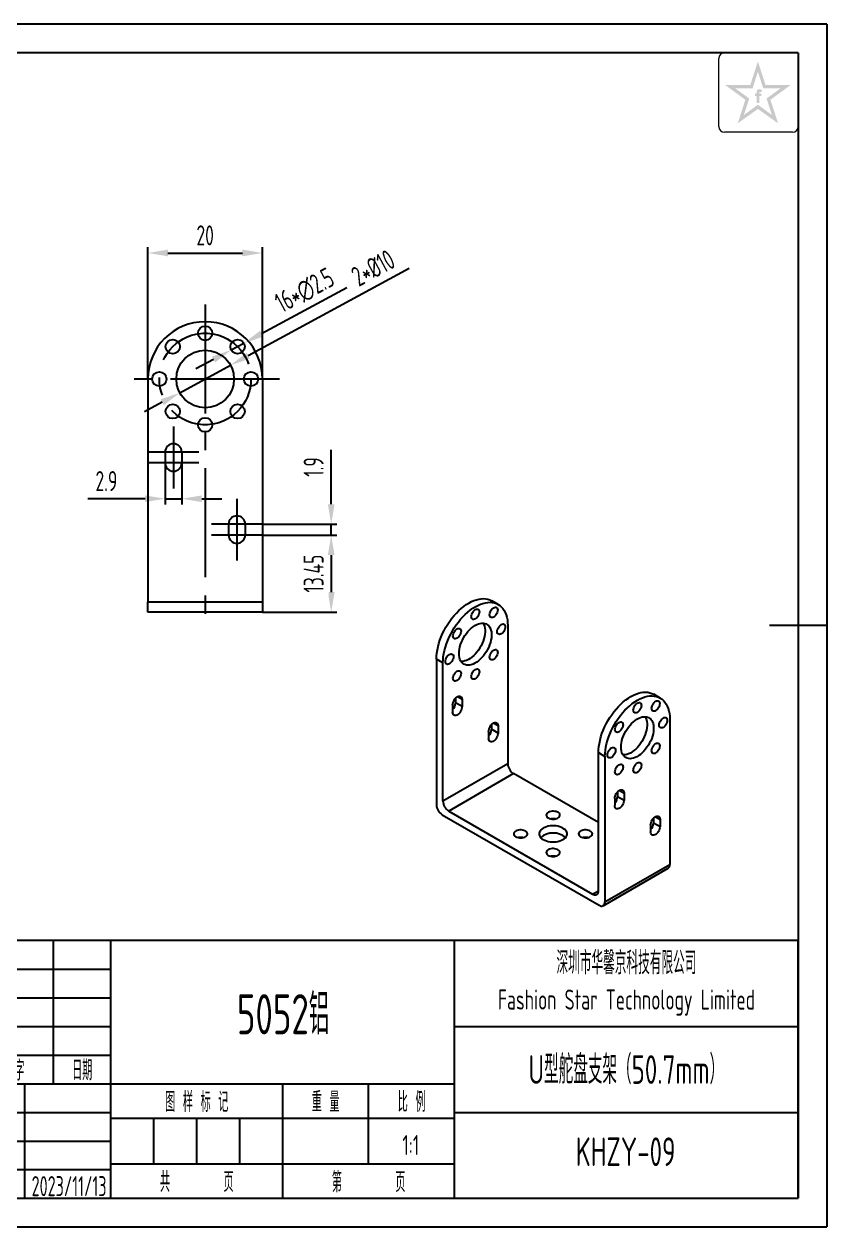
# Model space of a CAD drawing. Header units: inches. Extents: x -25 to 272, y -5 to 205.
# Drawn here: x 131.8 to 272, y -5 to 205 of the extents above; entities that cross this region are included whole.
import ezdxf
from ezdxf.enums import TextEntityAlignment as Align

# ---------------------------------------------------------------- set-up
doc = ezdxf.new("R2010")
doc.units = ezdxf.units.IN
doc.header["$MEASUREMENT"] = 0
doc.linetypes.add('CENTER2', pattern=[28.575, 19.05, -3.175, 3.175, -3.175])
doc.linetypes.add('HIDDEN', pattern=[1.905, 1.27, -0.635])
for name, color, linetype in [('1轮廓实线层', 7, 'Continuous'), ('2细线层', 4, 'Continuous'), ('3中心线层', 1, 'CENTER2'), ('6文字层', 3, 'Continuous'), ('7标注层', 4, 'Continuous'), ('图框层', 7, 'Continuous')]:
    doc.layers.add(name, color=color, linetype=linetype)
doc.styles.add('PC_TEXTSTYLE', font='ISOCP.SHX', dxfattribs={"width": 0.707, "bigfont": 'GBCBIG.SHX'})
doc.styles.add('PC_TEXTSTYLE4', font='ISOCP.SHX', dxfattribs={"width": 0.707, "bigfont": 'GBCBIG.SHX'})
doc.dimstyles.new('GB_DIAMETER', dxfattribs={"dimtxt": 3.5, "dimasz": 3.5, "dimexe": 1, "dimexo": 0, "dimgap": 1.5, "dimtad": 1, "dimjust": 4, "dimdsep": 46, "dimtxsty": 'PC_TEXTSTYLE', "dimcen": 0, "dimclrd": 256, "dimclrt": 3, "dimadec": 0, "dimazin": 2, "dimtp": 0.1, "dimtm": 0.1, "dimtfac": 0.71, "dimtdec": 3, "dimtmove": 0, "dimatfit": 2, "dimfxl": 1, "dimtfill": 1, "dimarcsym": 0})
doc.dimstyles.new('GB_LINEAR', dxfattribs={"dimtxt": 3.5, "dimasz": 3.5, "dimexe": 1, "dimexo": 0, "dimgap": 1.5, "dimtad": 1, "dimdsep": 46, "dimtxsty": 'PC_TEXTSTYLE', "dimcen": 0, "dimclrd": 256, "dimclrt": 3, "dimadec": 0, "dimazin": 2, "dimtp": 0.1, "dimtm": 0.1, "dimtfac": 0.71, "dimtdec": 3, "dimtmove": 0, "dimatfit": 3, "dimfxl": 1, "dimtfill": 1, "dimarcsym": 0})

# ---------------------------------------------------------------- blocks, each defined once
blk = doc.blocks.new('ZwmFrameMain_A4^_^无分区图框^_^landscape')
at = {"layer": '1轮廓实线层'}
for p, q in [((267, 200), (0, 200)), ((267, 200), (267, 0)), ((272, 100), (262, 100)), ((0, 0), (267, 0))]:
    blk.add_line(p, q, dxfattribs=at)
at = {"layer": '2细线层'}
for p, q in [((272, 205), (-25, 205)), ((272, 205), (272, -5)), ((-25, -5), (272, -5))]:
    blk.add_line(p, q, dxfattribs=at)
blk = doc.blocks.new('ZwmFrameMain_标题栏1')
at = {"layer": '1轮廓实线层'}
for p, q in [((-180, 0), (-180, 45)), ((0, 45), (-180, 45)), ((-172, 20), (-172, 45)), ((-165, 20), (-165, 45)), ((-145, 20), (-145, 45)), ((-130, 20), (-130, 45)), ((-120, 0), (-120, 45)), ((0, 0), (0, 45)), ((-60, 30), (0, 30)), ((-180, 20), (-60, 20)), ((-165, 0), (-165, 20)), ((-150, 0), (-150, 20)), ((-135, 0), (-135, 20)), ((-60, 15), (0, 15)), ((-180, 0), (0, 0))]:
    blk.add_line(p, q, dxfattribs=at)
at = {"layer": '1轮廓实线层', "color": 7}
for p, q in [((-60, 0), (-60, 45)), ((-180, 25), (-120, 25))]:
    blk.add_line(p, q, dxfattribs=at)
at = {"layer": '2细线层'}
for p, q in [((-180, 40), (-120, 40)), ((-180, 35), (-120, 35)), ((-180, 30), (-120, 30)), ((-90, 0), (-90, 20)), ((-75, 6), (-75, 20)), ((-180, 15), (-120, 15)), ((-120, 14), (-60, 14)), ((-112.5, 6), (-112.5, 14)), ((-105, 6), (-105, 14)), ((-97.5, 6), (-97.5, 14)), ((-180, 10), (-120, 10)), ((-180, 5), (-120, 5)), ((-120, 6), (-60, 6))]:
    blk.add_line(p, q, dxfattribs=at)
at = {"layer": '6文字层', "style": 'PC_TEXTSTYLE', "width": 0.667}
for s, p in [('标记', (-176, 22.5)), ('处数', (-168.5, 22.5)), (' 更改文件号 ', (-155, 22.5)), (' 签 字 ', (-137.5, 22.5)), (' 日期 ', (-125, 22.5)), (' 设 计 ', (-172.5, 17.51)), (' 标准化 ', (-142.5, 17.51)), (' 图 样 标 记 ', (-105, 17)), (' 重 量 ', (-82.5, 17)), (' 比 例 ', (-67.5, 17)), (' 审 核 ', (-172.5, 7.5)), (' 工 艺 ', (-172.5, 2.5)), (' 日 期 ', (-142.5, 2.5)), ('共       页', (-105, 3)), ('第       页', (-75, 3))]:
    blk.add_text(s, height=3.5, dxfattribs=at).set_placement(p, align=Align.MIDDLE)
at = {"layer": '6文字层', "style": 'PC_TEXTSTYLE', "flags": 8}
for tag, height, width, p, p2 in [('企业名称', 5, 3.445461, (-54.29, 34.82), (-5.27, 34.82)), ('产品名称或材料标记', 7, 1.034456, (-113.46, 28.64), (-66.42, 28.64)), ('图样名称', 5, 3.480264, (-54.79, 19.98), (-5.27, 19.98)), ('标准化', 3.5, 1.756036, (-133.83, 15.37), (-120.75, 15.37)), ('重量', 3.5, 2.448074, (-88.46, 7.54), (-76.55, 7.54)), ('比例', 3.5, 2.367734, (-73.35, 7.54), (-61.93, 7.54)), ('图样代号', 5, 3.489916, (-54.79, 5.63), (-5.52, 5.63)), ('审核', 3.5, 2.723972, (-163.99, 5.37), (-150.63, 5.37)), ('工艺', 3.5, 2.851598, (-164.21, 0.37), (-150.89, 0.37)), ('共几页', 3.5, 0.953151, (-108.58, 1.48), (-101.56, 1.48)), ('日期', 3.5, 2.733185, (-133.83, 0.37), (-120.75, 0.37))]:
    blk.add_attdef(tag, text='', height=height, dxfattribs=dict(at, width=width)).set_placement(p, p2, align=Align.FIT)
at = {"layer": '6文字层', "style": 'PC_TEXTSTYLE', "width": 9.901758, "flags": 8}
blk.add_attdef('设计', text='', height=3.5, rotation=359.5768, dxfattribs=at).set_placement((-164.23, 15.37), (-150.37, 15.27), align=Align.FIT)
at = {"layer": '6文字层', "color": 3, "style": 'PC_TEXTSTYLE', "width": 0.96618, "flags": 8}
blk.add_attdef('第几页', text='', height=3.5, dxfattribs=at).set_placement((-78.29, 1.5), (-71.16, 1.5), align=Align.FIT)
at = {"layer": '6文字层', "color": 0, "style": 'PC_TEXTSTYLE', "width": 0.715273, "flags": 8}
blk.add_attdef('图纸张数', text='', height=3.5, dxfattribs=at).set_placement((-2.66, -3.87), (4.46, -3.87), align=Align.FIT)
blk = doc.blocks.new('*D22')
at = {"layer": '7标注层', "color": 0, "lineweight": -2}
for p, q in [((153.46, 143.03), (153.46, 166.03)), ((173.46, 143.03), (173.46, 166.03))]:
    blk.add_line(p, q, dxfattribs=at)
at = {"layer": '7标注层', "lineweight": -2}
blk.add_line((156.96, 165.03), (169.96, 165.03), dxfattribs=at)
at = {"layer": '7标注层'}
for points in [[(156.96, 165.62), (156.96, 164.45), (153.46, 165.03)], [(169.96, 164.45), (169.96, 165.62), (173.46, 165.03)]]:
    blk.add_solid(points, dxfattribs=at)
at = {"layer": 'Defpoints', "color": 0}
for p in [(173.46, 165.03), (153.46, 143.03), (173.46, 143.03)]:
    blk.add_point(p, dxfattribs=at)
at = {"layer": '7标注层', "color": 3, "insert": (163.46, 168.11), "char_height": 3.5, "attachment_point": 5, "style": 'PC_TEXTSTYLE', "bg_fill": 3, "box_fill_scale": 1.25, "bg_fill_color": 257, "bg_fill_transparency": 0}
blk.add_mtext('20', dxfattribs=at)
blk = doc.blocks.new('*D23')
at = {"layer": '7标注层', "color": 0, "lineweight": -2}
for p, q in [((173.46, 115.78), (186.46, 115.78)), ((173.46, 102.33), (186.46, 102.33))]:
    blk.add_line(p, q, dxfattribs=at)
at = {"layer": '7标注层', "lineweight": -2}
blk.add_line((185.46, 112.28), (185.46, 105.83), dxfattribs=at)
at = {"layer": '7标注层'}
for points in [[(186.05, 112.28), (184.88, 112.28), (185.46, 115.78)], [(184.88, 105.83), (186.05, 105.83), (185.46, 102.33)]]:
    blk.add_solid(points, dxfattribs=at)
at = {"layer": 'Defpoints', "color": 0}
for p in [(173.46, 115.78), (173.46, 102.33), (185.46, 102.33)]:
    blk.add_point(p, dxfattribs=at)
at = {"layer": '7标注层', "color": 3, "insert": (182.39, 109.06), "char_height": 3.5, "attachment_point": 5, "rotation": 90, "style": 'PC_TEXTSTYLE', "bg_fill": 3, "box_fill_scale": 1.25, "bg_fill_color": 257, "bg_fill_transparency": 0}
blk.add_mtext('13.45', dxfattribs=at)
blk = doc.blocks.new('*D24')
at = {"layer": '7标注层', "lineweight": -2}
for p, q in [((185.46, 121.18), (185.46, 130.66)), ((185.46, 115.78), (185.46, 117.68)), ((185.46, 112.28), (185.46, 108.78))]:
    blk.add_line(p, q, dxfattribs=at)
at = {"layer": '7标注层', "color": 0, "lineweight": -2}
for p, q in [((173.46, 117.68), (186.46, 117.68)), ((173.46, 115.78), (186.46, 115.78))]:
    blk.add_line(p, q, dxfattribs=at)
at = {"layer": '7标注层'}
for points in [[(184.88, 121.18), (186.05, 121.18), (185.46, 117.68)], [(186.05, 112.28), (184.88, 112.28), (185.46, 115.78)]]:
    blk.add_solid(points, dxfattribs=at)
at = {"layer": 'Defpoints', "color": 0}
for p in [(173.46, 117.68), (185.46, 117.68), (173.46, 115.78)]:
    blk.add_point(p, dxfattribs=at)
at = {"layer": '7标注层', "color": 3, "insert": (182.39, 127.67), "char_height": 3.5, "attachment_point": 5, "rotation": 90, "style": 'PC_TEXTSTYLE', "bg_fill": 3, "box_fill_scale": 1.25, "bg_fill_color": 257, "bg_fill_transparency": 0}
blk.add_mtext('1.9', dxfattribs=at)
blk = doc.blocks.new('*D25')
at = {"layer": '7标注层', "lineweight": -2}
for p, q in [((188.18, 158.93), (173.3, 150.94)), ((168.02, 148.1), (170.22, 149.28)), ((164.93, 146.44), (161.85, 144.79))]:
    blk.add_line(p, q, dxfattribs=at)
at = {"layer": '7标注层'}
for points in [[(173.03, 151.45), (173.58, 150.42), (170.22, 149.28)], [(165.21, 145.93), (164.66, 146.96), (168.02, 148.1)]]:
    blk.add_solid(points, dxfattribs=at)
at = {"layer": 'Defpoints', "color": 0}
for p in [(170.22, 149.28), (168.02, 148.1)]:
    blk.add_point(p, dxfattribs=at)
at = {"layer": '7标注层', "color": 3, "insert": (180.83, 158.47), "char_height": 3.5, "attachment_point": 5, "rotation": 28.2439, "style": 'PC_TEXTSTYLE', "bg_fill": 3, "box_fill_scale": 1.25, "bg_fill_color": 257, "bg_fill_transparency": 0}
blk.add_mtext('16*∅2.5', dxfattribs=at)
blk = doc.blocks.new('*D27')
at = {"layer": '7标注层', "color": 0, "lineweight": -2}
for p, q in [((156.46, 128.38), (156.46, 121.13)), ((159.36, 128.38), (159.36, 121.13))]:
    blk.add_line(p, q, dxfattribs=at)
at = {"layer": '7标注层', "lineweight": -2}
for p, q in [((152.96, 122.13), (142.99, 122.13)), ((156.46, 122.13), (159.36, 122.13)), ((162.86, 122.13), (166.36, 122.13))]:
    blk.add_line(p, q, dxfattribs=at)
at = {"layer": '7标注层'}
for points in [[(152.96, 121.55), (152.96, 122.71), (156.46, 122.13)], [(162.86, 122.71), (162.86, 121.55), (159.36, 122.13)]]:
    blk.add_solid(points, dxfattribs=at)
at = {"layer": 'Defpoints', "color": 0}
for p in [(156.46, 128.38), (159.36, 128.38), (159.36, 122.13)]:
    blk.add_point(p, dxfattribs=at)
at = {"layer": '7标注层', "color": 3, "insert": (146.22, 125.21), "char_height": 3.5, "attachment_point": 5, "style": 'PC_TEXTSTYLE', "bg_fill": 3, "box_fill_scale": 1.25, "bg_fill_color": 257, "bg_fill_transparency": 0}
blk.add_mtext('2.9', dxfattribs=at)
blk = doc.blocks.new('*D28')
at = {"layer": '7标注层', "lineweight": -2}
for p, q in [((199.05, 162.33), (170.96, 147.1)), ((159.04, 140.64), (167.88, 145.43)), ((155.97, 138.97), (152.89, 137.3))]:
    blk.add_line(p, q, dxfattribs=at)
at = {"layer": '7标注层'}
for points in [[(170.68, 147.61), (171.23, 146.58), (167.88, 145.43)], [(156.25, 138.46), (155.69, 139.48), (159.04, 140.64)]]:
    blk.add_solid(points, dxfattribs=at)
at = {"layer": 'Defpoints', "color": 0}
for p in [(167.88, 145.43), (159.04, 140.64)]:
    blk.add_point(p, dxfattribs=at)
at = {"layer": '7标注层', "color": 3, "insert": (192.78, 162.43), "char_height": 3.5, "attachment_point": 5, "rotation": 28.4725, "style": 'PC_TEXTSTYLE', "bg_fill": 3, "box_fill_scale": 1.25, "bg_fill_color": 257, "bg_fill_transparency": 0}
blk.add_mtext('2*%%c10', dxfattribs=at)

msp = doc.modelspace()

# ---------------------------------------------------------------- hatches: boundary and pattern name
at = {"layer": '6文字层', "lineweight": 5}
h = msp.add_hatch(color=2, dxfattribs=at)
edge = h.paths.add_edge_path(flags=0)
edge.add_line((260.172, 192.419), (260.567, 192.419))
edge.add_line((260.567, 192.419), (260.567, 192.845))
edge.add_line((260.567, 192.845), (260.176, 192.845))
edge.add_line((260.176, 192.845), (260.176, 193.053))
edge.add_spline(control_points=[(260.176, 193.053), (260.176, 193.078), (260.175, 193.174), (260.364, 193.144), (260.482, 193.127), (260.549, 193.11), (260.577, 193.102)], knot_values=[0, 0, 0, 0, 1.4943482, 5.8188355, 8.4876202, 10.3632598, 10.3632598, 10.3632598, 10.3632598], degree=3, periodic=0)
edge.add_line((260.577, 193.102), (260.577, 193.539))
edge.add_spline(control_points=[(260.577, 193.539), (260.505, 193.556), (260.332, 193.597), (260.084, 193.618), (259.855, 193.514), (259.739, 193.37), (259.72, 193.26), (259.714, 193.229)], knot_values=[0, 0, 0, 0, 4.9341397, 11.9452686, 16.0265909, 21.3569295, 23.4510995, 23.4510995, 23.4510995, 23.4510995], degree=3, periodic=0)
edge.add_line((259.714, 193.229), (259.714, 192.845))
edge.add_line((259.714, 192.845), (259.428, 192.845))
edge.add_line((259.428, 192.845), (259.428, 192.419))
edge.add_line((259.428, 192.419), (259.717, 192.419))
edge.add_line((259.717, 192.419), (259.717, 191.229))
edge.add_line((259.717, 191.229), (260.172, 191.229))
edge.add_line((260.172, 191.229), (260.172, 192.419))
h.paths.add_polyline_path([(265.628, 194.333), (261.288, 194.333), (259.948, 198.473), (258.608, 194.333), (254.268, 194.333), (257.762, 191.785), (256.422, 187.656), (259.948, 190.181), (263.474, 187.656), (262.134, 191.785)])
h.paths.add_polyline_path([(261.461, 191.997), (262.394, 189.124), (259.948, 190.914), (257.502, 189.124), (258.434, 191.997), (255.981, 193.786), (259.012, 193.786), (259.948, 196.673), (260.883, 193.786), (263.915, 193.786)], flags=16)

# ---------------------------------------------------------------- linework, layer by layer
at = {"color": 7, "linetype": 'Continuous', "lineweight": 25}
for p, q in [((153.46, 143.032), (153.46, 104.133)), ((173.463, 143.032), (173.463, 104.133)), ((156.46, 130.283), (156.46, 128.383)), ((159.36, 130.283), (159.36, 128.383)), ((167.563, 117.683), (167.563, 115.783)), ((170.463, 117.683), (170.463, 115.783)), ((153.46, 104.133), (173.463, 104.133)), ((153.46, 102.333), (153.46, 104.133)), ((173.463, 104.133), (173.463, 102.333)), ((214.622, 103.67), (213.491, 104.324)), ((173.463, 102.333), (153.46, 102.333)), ((216.279, 100.007), (216.279, 75.903)), ((203.832, 94.128), (203.832, 68.717)), ((204.964, 93.475), (203.832, 94.128)), ((204.964, 69.371), (204.964, 93.475)), ((206.661, 86.126), (206.661, 84.885)), ((207.17, 87.296), (207.17, 86.485)), ((208.301, 85.832), (207.17, 86.485)), ((208.301, 87.073), (208.301, 85.832)), ((242.906, 87.342), (241.775, 87.995)), ((213.451, 82.692), (213.451, 81.88)), ((214.582, 82.468), (214.582, 81.227)), ((244.564, 83.679), (244.564, 58.269)), ((212.942, 81.521), (212.942, 80.28)), ((214.582, 81.227), (213.451, 81.88)), ((232.117, 77.8), (233.248, 77.146)), ((232.117, 53.696), (232.117, 77.8)), ((204.964, 69.371), (216.279, 75.903)), ((233.248, 77.146), (233.248, 51.736)), ((217.298, 74.14), (205.982, 67.607)), ((232.117, 65.585), (217.298, 74.14)), ((234.945, 69.798), (234.945, 68.557)), ((235.454, 70.968), (235.454, 70.157)), ((235.454, 70.157), (236.586, 69.504)), ((236.586, 70.745), (236.586, 69.504)), ((205.982, 67.607), (231.098, 53.108)), ((204.851, 66.954), (232.23, 51.148)), ((241.226, 65.193), (241.226, 63.952)), ((241.735, 66.363), (241.735, 65.552)), ((241.735, 65.552), (242.867, 64.899)), ((242.867, 66.14), (242.867, 64.899)), ((232.95, 51.077), (244.265, 57.609)), ((233.248, 51.736), (244.564, 58.269))]:
    msp.add_line(p, q, dxfattribs=at)
at = {"color": 7, "linetype": 'HIDDEN', "lineweight": 18}
msp.add_line((173.463, 104.133), (153.46, 104.133), dxfattribs=at)
at = {"color": 1, "linetype": 'Continuous', "lineweight": 25}
for p, q in [((208.301, 87.073), (207.481, 87.547)), ((214.582, 82.468), (213.762, 82.942)), ((235.765, 71.218), (236.586, 70.745)), ((242.046, 66.614), (242.867, 66.14)), ((231.098, 53.108), (232.117, 53.696))]:
    msp.add_line(p, q, dxfattribs=at)
at = {"color": 7, "linetype": 'Continuous', "lineweight": 25, "flags": 128}
for points in [[(203.832, 94.128), (203.85, 94.65), (203.902, 95.19), (203.989, 95.743), (204.109, 96.307), (204.263, 96.877), (204.449, 97.45), (204.666, 98.023), (204.913, 98.592), (205.188, 99.153), (205.49, 99.704), (205.816, 100.241), (206.165, 100.76), (206.534, 101.258), (206.922, 101.733), (207.325, 102.18), (207.742, 102.598), (208.169, 102.984), (208.605, 103.336), (209.046, 103.651), (209.49, 103.927), (209.934, 104.164), (210.375, 104.358), (210.811, 104.509), (211.239, 104.617), (211.655, 104.68), (212.059, 104.698), (212.446, 104.671), (212.816, 104.599), (213.165, 104.483), (213.491, 104.324)], [(204.964, 93.475), (204.981, 93.997), (205.033, 94.537), (205.12, 95.09), (205.241, 95.653), (205.394, 96.224), (205.58, 96.797), (205.797, 97.37), (206.044, 97.939), (206.319, 98.5), (206.621, 99.051), (206.947, 99.588), (207.296, 100.107), (207.665, 100.605), (208.053, 101.079), (208.456, 101.527), (208.873, 101.945), (209.301, 102.331), (209.737, 102.683), (210.178, 102.998), (210.622, 103.274), (211.065, 103.51), (211.507, 103.705), (211.942, 103.856), (212.37, 103.964), (212.787, 104.027), (213.19, 104.045), (213.578, 104.018), (213.947, 103.946), (214.296, 103.83), (214.622, 103.67), (214.924, 103.468), (215.199, 103.224), (215.446, 102.939), (215.663, 102.617), (215.849, 102.259), (216.003, 101.866), (216.123, 101.442), (216.21, 100.989), (216.262, 100.51), (216.279, 100.007)], [(213.114, 101.875), (213.132, 102.067), (213.185, 102.27), (213.269, 102.473), (213.381, 102.667), (213.515, 102.842), (213.664, 102.989), (213.822, 103.1), (213.979, 103.17), (214.128, 103.196), (214.262, 103.176), (214.374, 103.112), (214.459, 103.005), (214.511, 102.863), (214.529, 102.692), (214.511, 102.5), (214.459, 102.297), (214.374, 102.093), (214.262, 101.9), (214.128, 101.725), (213.979, 101.578), (213.822, 101.467), (213.664, 101.397), (213.515, 101.371), (213.381, 101.391), (213.269, 101.455), (213.185, 101.561), (213.132, 101.704), (213.114, 101.875)], [(209.914, 101.559), (209.932, 101.75), (209.985, 101.953), (210.069, 102.157), (210.181, 102.351), (210.315, 102.525), (210.464, 102.672), (210.622, 102.783), (210.779, 102.854), (210.928, 102.88), (211.062, 102.86), (211.174, 102.795), (211.259, 102.689), (211.311, 102.546), (211.329, 102.375), (211.311, 102.183), (211.259, 101.98), (211.174, 101.777), (211.062, 101.583), (210.928, 101.408), (210.779, 101.261), (210.622, 101.15), (210.464, 101.08), (210.315, 101.054), (210.181, 101.074), (210.069, 101.138), (209.985, 101.245), (209.932, 101.387), (209.914, 101.559)], [(206.714, 98.181), (206.732, 98.373), (206.785, 98.575), (206.869, 98.779), (206.981, 98.973), (207.115, 99.147), (207.264, 99.294), (207.422, 99.405), (207.579, 99.476), (207.728, 99.502), (207.862, 99.482), (207.974, 99.417), (208.059, 99.311), (208.111, 99.168), (208.129, 98.997), (208.111, 98.805), (208.059, 98.602), (207.974, 98.399), (207.862, 98.205), (207.728, 98.03), (207.579, 97.884), (207.422, 97.772), (207.264, 97.702), (207.115, 97.676), (206.981, 97.696), (206.869, 97.761), (206.785, 97.867), (206.732, 98.009), (206.714, 98.181)], [(207.779, 95.1), (207.796, 95.471), (207.848, 95.857), (207.933, 96.255), (208.051, 96.658), (208.2, 97.062), (208.378, 97.462), (208.584, 97.853), (208.814, 98.231), (209.067, 98.591), (209.338, 98.929), (209.625, 99.24), (209.924, 99.52), (210.231, 99.767), (210.543, 99.977), (210.856, 100.148), (211.167, 100.277), (211.47, 100.364), (211.763, 100.406), (212.043, 100.404), (212.305, 100.358), (212.547, 100.267), (212.765, 100.134), (212.958, 99.96), (213.122, 99.746), (213.255, 99.496), (213.357, 99.213), (213.425, 98.9), (213.46, 98.56), (213.46, 98.199), (213.425, 97.819), (213.357, 97.427), (213.255, 97.026), (213.122, 96.622), (212.958, 96.219), (212.765, 95.823), (212.547, 95.437), (212.305, 95.068), (212.043, 94.719), (211.763, 94.394), (211.47, 94.098), (211.167, 93.834), (210.856, 93.605), (210.543, 93.414), (210.231, 93.264), (209.924, 93.156), (209.625, 93.091), (209.338, 93.071), (209.067, 93.095), (208.814, 93.164), (208.584, 93.276), (208.378, 93.43), (208.2, 93.624), (208.051, 93.856), (207.933, 94.123), (207.848, 94.422), (207.796, 94.749), (207.779, 95.1)], [(211.985, 100.408), (211.99, 100.399), (212.124, 100.15), (212.226, 99.866), (212.294, 99.553), (212.328, 99.213), (212.328, 98.852), (212.294, 98.472), (212.226, 98.08), (212.124, 97.679), (211.99, 97.275), (211.826, 96.872), (211.634, 96.476), (211.415, 96.09), (211.174, 95.721), (210.912, 95.372), (210.632, 95.047), (210.339, 94.751), (210.035, 94.487), (209.725, 94.258), (209.412, 94.068), (209.1, 93.917), (208.792, 93.809), (208.494, 93.744), (208.207, 93.724), (208.127, 93.727)], [(214.44, 98.945), (214.458, 99.137), (214.51, 99.34), (214.594, 99.543), (214.706, 99.737), (214.84, 99.912), (214.99, 100.059), (215.147, 100.17), (215.304, 100.24), (215.454, 100.266), (215.588, 100.246), (215.7, 100.182), (215.784, 100.075), (215.836, 99.933), (215.854, 99.762), (215.836, 99.57), (215.784, 99.367), (215.7, 99.163), (215.588, 98.969), (215.454, 98.795), (215.304, 98.648), (215.147, 98.537), (214.99, 98.466), (214.84, 98.441), (214.706, 98.46), (214.594, 98.525), (214.51, 98.631), (214.458, 98.774), (214.44, 98.945)], [(205.389, 93.72), (205.407, 93.912), (205.459, 94.115), (205.543, 94.318), (205.655, 94.512), (205.789, 94.687), (205.939, 94.834), (206.096, 94.945), (206.253, 95.015), (206.403, 95.041), (206.537, 95.021), (206.649, 94.957), (206.733, 94.85), (206.785, 94.708), (206.803, 94.537), (206.785, 94.345), (206.733, 94.142), (206.649, 93.938), (206.537, 93.744), (206.403, 93.57), (206.253, 93.423), (206.096, 93.312), (205.939, 93.241), (205.789, 93.216), (205.655, 93.235), (205.543, 93.3), (205.459, 93.406), (205.407, 93.549), (205.389, 93.72)], [(213.114, 94.485), (213.132, 94.677), (213.185, 94.879), (213.269, 95.083), (213.381, 95.277), (213.515, 95.451), (213.664, 95.598), (213.822, 95.709), (213.979, 95.78), (214.128, 95.806), (214.262, 95.786), (214.374, 95.721), (214.459, 95.615), (214.511, 95.473), (214.529, 95.301), (214.511, 95.109), (214.459, 94.906), (214.374, 94.703), (214.262, 94.509), (214.128, 94.334), (213.979, 94.188), (213.822, 94.076), (213.664, 94.006), (213.515, 93.98), (213.381, 94), (213.269, 94.065), (213.185, 94.171), (213.132, 94.313), (213.114, 94.485)], [(209.914, 91.107), (209.932, 91.299), (209.985, 91.501), (210.069, 91.705), (210.181, 91.899), (210.315, 92.074), (210.464, 92.22), (210.622, 92.332), (210.779, 92.402), (210.928, 92.428), (211.062, 92.408), (211.174, 92.343), (211.259, 92.237), (211.311, 92.095), (211.329, 91.923), (211.311, 91.731), (211.259, 91.528), (211.174, 91.325), (211.062, 91.131), (210.928, 90.956), (210.779, 90.81), (210.622, 90.698), (210.464, 90.628), (210.315, 90.602), (210.181, 90.622), (210.069, 90.687), (209.985, 90.793), (209.932, 90.935), (209.914, 91.107)], [(206.714, 90.79), (206.732, 90.982), (206.785, 91.185), (206.869, 91.388), (206.981, 91.582), (207.115, 91.757), (207.264, 91.904), (207.422, 92.015), (207.579, 92.085), (207.728, 92.111), (207.862, 92.091), (207.974, 92.027), (208.059, 91.92), (208.111, 91.778), (208.129, 91.606), (208.111, 91.415), (208.059, 91.212), (207.974, 91.008), (207.862, 90.814), (207.728, 90.64), (207.579, 90.493), (207.422, 90.382), (207.264, 90.311), (207.115, 90.285), (206.981, 90.305), (206.869, 90.37), (206.785, 90.476), (206.732, 90.619), (206.714, 90.79)], [(232.117, 77.8), (232.134, 78.322), (232.186, 78.862), (232.273, 79.415), (232.394, 79.978), (232.547, 80.548), (232.733, 81.122), (232.95, 81.695), (233.197, 82.264), (233.472, 82.825), (233.774, 83.376), (234.1, 83.913), (234.449, 84.432), (234.818, 84.93), (235.206, 85.404), (235.609, 85.852), (236.026, 86.27), (236.454, 86.656), (236.889, 87.008), (237.331, 87.323), (237.774, 87.599), (238.218, 87.835), (238.66, 88.03), (239.095, 88.181), (239.523, 88.289), (239.94, 88.352), (240.343, 88.37), (240.731, 88.343), (241.1, 88.271), (241.449, 88.155), (241.775, 87.995)], [(206.661, 86.126), (206.679, 86.333), (206.732, 86.552), (206.817, 86.773), (206.932, 86.987), (207.071, 87.183), (207.228, 87.354), (207.395, 87.492), (207.567, 87.591), (207.735, 87.647), (207.891, 87.657), (208.03, 87.62), (208.145, 87.539), (208.23, 87.417), (208.283, 87.26), (208.301, 87.073)], [(233.248, 77.146), (233.265, 77.669), (233.318, 78.209), (233.404, 78.762), (233.525, 79.325), (233.679, 79.895), (233.865, 80.469), (234.082, 81.042), (234.329, 81.611), (234.604, 82.172), (234.905, 82.723), (235.231, 83.26), (235.58, 83.779), (235.95, 84.277), (236.337, 84.751), (236.741, 85.199), (237.157, 85.617), (237.585, 86.003), (238.021, 86.355), (238.462, 86.67), (238.906, 86.946), (239.35, 87.182), (239.791, 87.377), (240.227, 87.528), (240.654, 87.636), (241.071, 87.699), (241.474, 87.717), (241.862, 87.69), (242.231, 87.618), (242.58, 87.502), (242.907, 87.342), (243.208, 87.139), (243.483, 86.895), (243.73, 86.611), (243.947, 86.289), (244.133, 85.931), (244.287, 85.538), (244.407, 85.114), (244.494, 84.661), (244.546, 84.181), (244.564, 83.679)], [(238.199, 85.23), (238.216, 85.422), (238.269, 85.625), (238.353, 85.829), (238.465, 86.022), (238.599, 86.197), (238.749, 86.344), (238.906, 86.455), (239.063, 86.525), (239.213, 86.551), (239.347, 86.531), (239.459, 86.467), (239.543, 86.361), (239.595, 86.218), (239.613, 86.047), (239.595, 85.855), (239.543, 85.652), (239.459, 85.449), (239.347, 85.255), (239.213, 85.08), (239.063, 84.933), (238.906, 84.822), (238.749, 84.752), (238.599, 84.726), (238.465, 84.746), (238.353, 84.81), (238.269, 84.916), (238.216, 85.059), (238.199, 85.23)], [(241.399, 85.547), (241.416, 85.739), (241.469, 85.942), (241.553, 86.145), (241.665, 86.339), (241.799, 86.514), (241.949, 86.66), (242.106, 86.772), (242.263, 86.842), (242.413, 86.868), (242.547, 86.848), (242.659, 86.784), (242.743, 86.677), (242.795, 86.535), (242.813, 86.363), (242.795, 86.172), (242.743, 85.969), (242.659, 85.765), (242.547, 85.571), (242.413, 85.397), (242.263, 85.25), (242.106, 85.139), (241.949, 85.068), (241.799, 85.042), (241.665, 85.062), (241.553, 85.127), (241.469, 85.233), (241.416, 85.376), (241.399, 85.547)], [(208.301, 85.832), (208.283, 85.625), (208.23, 85.406), (208.145, 85.185), (208.03, 84.971), (207.891, 84.775), (207.735, 84.604), (207.567, 84.466), (207.395, 84.367), (207.228, 84.311), (207.071, 84.301), (206.932, 84.338), (206.817, 84.419), (206.732, 84.541), (206.679, 84.698), (206.661, 84.885)], [(236.063, 78.772), (236.081, 79.143), (236.132, 79.529), (236.217, 79.926), (236.335, 80.33), (236.484, 80.734), (236.663, 81.134), (236.868, 81.525), (237.099, 81.903), (237.351, 82.263), (237.622, 82.601), (237.909, 82.911), (238.208, 83.192), (238.515, 83.439), (238.828, 83.649), (239.141, 83.819), (239.451, 83.949), (239.754, 84.035), (240.048, 84.078), (240.327, 84.076), (240.589, 84.029), (240.831, 83.939), (241.049, 83.806), (241.242, 83.632), (241.406, 83.418), (241.539, 83.168), (241.641, 82.885), (241.71, 82.572), (241.744, 82.232), (241.744, 81.87), (241.71, 81.491), (241.641, 81.099), (241.539, 80.698), (241.406, 80.294), (241.242, 79.891), (241.049, 79.494), (240.831, 79.109), (240.589, 78.74), (240.327, 78.39), (240.048, 78.066), (239.754, 77.77), (239.451, 77.506), (239.141, 77.277), (238.828, 77.086), (238.515, 76.936), (238.208, 76.828), (237.909, 76.763), (237.622, 76.743), (237.351, 76.767), (237.099, 76.836), (236.868, 76.948), (236.663, 77.102), (236.484, 77.296), (236.335, 77.528), (236.217, 77.795), (236.132, 78.094), (236.081, 78.421), (236.063, 78.772)], [(240.269, 84.08), (240.274, 84.071), (240.408, 83.821), (240.51, 83.538), (240.578, 83.225), (240.613, 82.885), (240.613, 82.523), (240.578, 82.144), (240.51, 81.752), (240.408, 81.351), (240.274, 80.947), (240.11, 80.544), (239.918, 80.148), (239.7, 79.762), (239.458, 79.393), (239.196, 79.044), (238.916, 78.719), (238.623, 78.423), (238.319, 78.159), (238.009, 77.93), (237.696, 77.739), (237.384, 77.589), (237.077, 77.481), (236.778, 77.416), (236.491, 77.396), (236.412, 77.398)], [(212.942, 81.521), (212.96, 81.729), (213.013, 81.947), (213.099, 82.168), (213.213, 82.382), (213.352, 82.578), (213.509, 82.749), (213.676, 82.887), (213.848, 82.986), (214.016, 83.042), (214.172, 83.052), (214.311, 83.016), (214.426, 82.935), (214.511, 82.813), (214.564, 82.655), (214.582, 82.468)], [(234.999, 81.852), (235.016, 82.044), (235.069, 82.247), (235.153, 82.451), (235.265, 82.644), (235.399, 82.819), (235.549, 82.966), (235.706, 83.077), (235.863, 83.148), (236.013, 83.173), (236.147, 83.154), (236.259, 83.089), (236.343, 82.983), (236.395, 82.84), (236.413, 82.669), (236.395, 82.477), (236.343, 82.274), (236.259, 82.071), (236.147, 81.877), (236.013, 81.702), (235.863, 81.555), (235.706, 81.444), (235.549, 81.374), (235.399, 81.348), (235.265, 81.368), (235.153, 81.432), (235.069, 81.539), (235.016, 81.681), (234.999, 81.852)], [(242.724, 82.617), (242.742, 82.809), (242.794, 83.012), (242.879, 83.215), (242.99, 83.409), (243.125, 83.584), (243.274, 83.73), (243.431, 83.842), (243.589, 83.912), (243.738, 83.938), (243.872, 83.918), (243.984, 83.853), (244.068, 83.747), (244.121, 83.605), (244.138, 83.433), (244.121, 83.241), (244.068, 83.039), (243.984, 82.835), (243.872, 82.641), (243.738, 82.467), (243.589, 82.32), (243.431, 82.209), (243.274, 82.138), (243.125, 82.112), (242.99, 82.132), (242.879, 82.197), (242.794, 82.303), (242.742, 82.446), (242.724, 82.617)], [(214.582, 81.227), (214.564, 81.02), (214.511, 80.801), (214.426, 80.58), (214.311, 80.367), (214.172, 80.17), (214.016, 79.999), (213.848, 79.861), (213.676, 79.762), (213.509, 79.706), (213.352, 79.697), (213.213, 79.733), (213.099, 79.814), (213.013, 79.936), (212.96, 80.094), (212.942, 80.28)], [(233.673, 77.392), (233.691, 77.584), (233.743, 77.787), (233.828, 77.99), (233.94, 78.184), (234.074, 78.359), (234.223, 78.505), (234.38, 78.617), (234.538, 78.687), (234.687, 78.713), (234.821, 78.693), (234.933, 78.628), (235.017, 78.522), (235.07, 78.38), (235.087, 78.208), (235.07, 78.016), (235.017, 77.814), (234.933, 77.61), (234.821, 77.416), (234.687, 77.242), (234.538, 77.095), (234.38, 76.984), (234.223, 76.913), (234.074, 76.887), (233.94, 76.907), (233.828, 76.972), (233.743, 77.078), (233.691, 77.221), (233.673, 77.392)], [(241.399, 78.157), (241.416, 78.348), (241.469, 78.551), (241.553, 78.755), (241.665, 78.949), (241.799, 79.123), (241.949, 79.27), (242.106, 79.381), (242.263, 79.452), (242.413, 79.478), (242.547, 79.458), (242.659, 79.393), (242.743, 79.287), (242.795, 79.144), (242.813, 78.973), (242.795, 78.781), (242.743, 78.578), (242.659, 78.375), (242.547, 78.181), (242.413, 78.006), (242.263, 77.86), (242.106, 77.748), (241.949, 77.678), (241.799, 77.652), (241.665, 77.672), (241.553, 77.737), (241.469, 77.843), (241.416, 77.985), (241.399, 78.157)], [(234.999, 74.462), (235.016, 74.654), (235.069, 74.857), (235.153, 75.06), (235.265, 75.254), (235.399, 75.429), (235.549, 75.575), (235.706, 75.687), (235.863, 75.757), (236.013, 75.783), (236.147, 75.763), (236.259, 75.698), (236.343, 75.592), (236.395, 75.45), (236.413, 75.278), (236.395, 75.086), (236.343, 74.884), (236.259, 74.68), (236.147, 74.486), (236.013, 74.312), (235.863, 74.165), (235.706, 74.054), (235.549, 73.983), (235.399, 73.957), (235.265, 73.977), (235.153, 74.042), (235.069, 74.148), (235.016, 74.29), (234.999, 74.462)], [(238.199, 74.779), (238.216, 74.971), (238.269, 75.173), (238.353, 75.377), (238.465, 75.571), (238.599, 75.745), (238.749, 75.892), (238.906, 76.003), (239.063, 76.074), (239.213, 76.1), (239.347, 76.08), (239.459, 76.015), (239.543, 75.909), (239.595, 75.766), (239.613, 75.595), (239.595, 75.403), (239.543, 75.2), (239.459, 74.997), (239.347, 74.803), (239.213, 74.628), (239.063, 74.482), (238.906, 74.37), (238.749, 74.3), (238.599, 74.274), (238.465, 74.294), (238.353, 74.359), (238.269, 74.465), (238.216, 74.607), (238.199, 74.779)], [(234.945, 69.798), (234.963, 70.005), (235.016, 70.224), (235.102, 70.445), (235.216, 70.658), (235.355, 70.855), (235.512, 71.026), (235.68, 71.164), (235.851, 71.263), (236.019, 71.319), (236.175, 71.328), (236.314, 71.292), (236.429, 71.211), (236.515, 71.089), (236.568, 70.931), (236.586, 70.745)], [(236.586, 69.504), (236.568, 69.296), (236.515, 69.078), (236.429, 68.857), (236.314, 68.643), (236.175, 68.447), (236.019, 68.276), (235.851, 68.138), (235.68, 68.039), (235.512, 67.983), (235.355, 67.973), (235.216, 68.009), (235.102, 68.09), (235.016, 68.212), (234.963, 68.37), (234.945, 68.557)], [(223.35, 66.399), (223.538, 66.311), (223.753, 66.246), (223.986, 66.207), (224.228, 66.197), (224.469, 66.214), (224.699, 66.26), (224.908, 66.331), (225.088, 66.425), (225.232, 66.538), (225.334, 66.665), (225.388, 66.802), (225.395, 66.942), (225.352, 67.08), (225.262, 67.21), (225.128, 67.327), (224.956, 67.426), (224.754, 67.503), (224.528, 67.555), (224.289, 67.58), (224.046, 67.576), (223.81, 67.545), (223.589, 67.486), (223.394, 67.403), (223.231, 67.299), (223.108, 67.178), (223.029, 67.046), (222.998, 66.907), (223.017, 66.767), (223.084, 66.632), (223.196, 66.508), (223.35, 66.399)], [(241.226, 65.193), (241.244, 65.4), (241.297, 65.619), (241.383, 65.84), (241.498, 66.054), (241.636, 66.25), (241.793, 66.421), (241.961, 66.559), (242.132, 66.658), (242.3, 66.714), (242.457, 66.724), (242.595, 66.687), (242.71, 66.606), (242.796, 66.484), (242.849, 66.327), (242.867, 66.14)], [(217.693, 63.134), (217.881, 63.045), (218.096, 62.98), (218.329, 62.942), (218.572, 62.931), (218.812, 62.949), (219.042, 62.994), (219.251, 63.065), (219.432, 63.159), (219.575, 63.272), (219.677, 63.4), (219.732, 63.536), (219.738, 63.676), (219.695, 63.814), (219.605, 63.944), (219.471, 64.061), (219.3, 64.16), (219.097, 64.238), (218.871, 64.29), (218.632, 64.314), (218.39, 64.311), (218.153, 64.279), (217.932, 64.221), (217.737, 64.138), (217.574, 64.034), (217.451, 63.913), (217.372, 63.78), (217.342, 63.641), (217.36, 63.501), (217.427, 63.367), (217.539, 63.242), (217.693, 63.134)], [(222.473, 62.628), (222.736, 62.496), (223.029, 62.387), (223.345, 62.304), (223.679, 62.247), (224.024, 62.219), (224.372, 62.219), (224.717, 62.247), (225.051, 62.304), (225.367, 62.387), (225.66, 62.496), (225.923, 62.628), (226.151, 62.779), (226.34, 62.949), (226.484, 63.131), (226.582, 63.324), (226.632, 63.523), (226.632, 63.724), (226.582, 63.923), (226.484, 64.116), (226.34, 64.299), (226.151, 64.468), (225.923, 64.62), (225.66, 64.751), (225.367, 64.86), (225.051, 64.943), (224.717, 65), (224.372, 65.029), (224.024, 65.029), (223.679, 65), (223.345, 64.943), (223.029, 64.86), (222.736, 64.751), (222.473, 64.62), (222.245, 64.468), (222.057, 64.299), (221.912, 64.116), (221.814, 63.923), (221.764, 63.724), (221.764, 63.523), (221.814, 63.324), (221.912, 63.131), (222.057, 62.949), (222.245, 62.779), (222.473, 62.628)], [(229.006, 63.134), (229.195, 63.045), (229.41, 62.98), (229.643, 62.942), (229.885, 62.931), (230.126, 62.949), (230.356, 62.994), (230.565, 63.065), (230.745, 63.159), (230.889, 63.272), (230.99, 63.4), (231.045, 63.536), (231.051, 63.676), (231.009, 63.814), (230.919, 63.944), (230.785, 64.061), (230.613, 64.16), (230.41, 64.238), (230.185, 64.29), (229.946, 64.314), (229.703, 64.311), (229.467, 64.279), (229.246, 64.221), (229.05, 64.138), (228.888, 64.034), (228.764, 63.913), (228.686, 63.78), (228.655, 63.641), (228.674, 63.501), (228.741, 63.367), (228.853, 63.242), (229.006, 63.134)], [(242.867, 64.899), (242.849, 64.692), (242.796, 64.473), (242.71, 64.252), (242.595, 64.038), (242.457, 63.842), (242.3, 63.671), (242.132, 63.533), (241.961, 63.434), (241.793, 63.378), (241.636, 63.368), (241.498, 63.405), (241.383, 63.486), (241.297, 63.608), (241.244, 63.765), (241.226, 63.952)], [(223.35, 59.868), (223.538, 59.78), (223.753, 59.715), (223.986, 59.676), (224.228, 59.665), (224.469, 59.683), (224.699, 59.728), (224.908, 59.8), (225.088, 59.894), (225.232, 60.007), (225.334, 60.134), (225.388, 60.27), (225.395, 60.411), (225.352, 60.549), (225.262, 60.679), (225.128, 60.796), (224.956, 60.895), (224.754, 60.972), (224.528, 61.024), (224.289, 61.049), (224.046, 61.045), (223.81, 61.013), (223.589, 60.955), (223.394, 60.872), (223.231, 60.768), (223.108, 60.647), (223.029, 60.515), (222.998, 60.376), (223.017, 60.236), (223.084, 60.101), (223.196, 59.977), (223.35, 59.868)]]:
    msp.add_lwpolyline(points, dxfattribs=at)
at = {"color": 7, "linetype": 'Continuous', "lineweight": 25}
for centre, radius in [((163.461, 151.032), 1.25), ((157.804, 148.689), 1.25), ((169.118, 148.689), 1.25), ((163.461, 143.032), 5.025), ((155.461, 143.032), 1.25), ((171.461, 143.032), 1.25), ((157.804, 137.376), 1.25), ((169.118, 137.376), 1.25), ((163.461, 135.032), 1.25)]:
    msp.add_circle(centre, radius, dxfattribs=at)
for centre, radius, start, end in [((163.461, 143.032), 10.002, 0, 180), ((157.91, 130.283), 1.45, 0, 180), ((157.91, 128.383), 1.45, 180, 0), ((169.013, 117.683), 1.45, 0, 180), ((169.013, 115.783), 1.45, 180, 0), ((205.372, 86.571), 1.8, 315.7301, 357.2492), ((211.653, 81.967), 1.8, 315.7301, 357.2492), ((218.49, 76.004), 2.213, 182.60548, 237.39452), ((207.174, 69.471), 2.213, 182.60548, 237.39452), ((233.656, 70.243), 1.8, 315.7301, 357.2492), ((206.043, 68.818), 2.213, 182.60548, 237.39452), ((224.198, 64.26), 2.016, 78.57344, 101.42656), ((239.937, 65.639), 1.8, 315.7301, 357.2492), ((218.541, 60.994), 2.016, 78.57344, 101.42656), ((224.198, 60.443), 3.326, 49.456, 130.544), ((229.855, 60.994), 2.016, 78.57344, 101.42656), ((224.198, 57.728), 2.016, 78.57344, 101.42656), ((243.879, 58.181), 0.691, 304.05635, 7.25583), ((231.496, 53.595), 0.629, 230.79671, 9.21404), ((232.627, 51.635), 0.629, 230.79671, 9.21404)]:
    msp.add_arc(centre, radius, start, end, dxfattribs=at)
at = {"layer": '3中心线层'}
for p, q in [((163.461, 156.034), (163.461, 99.47)), ((176.463, 143.032), (150.46, 143.032)), ((157.91, 134.733), (157.91, 125.833)), ((157.91, 132.833), (157.91, 123.933)), ((162.36, 130.283), (153.46, 130.283)), ((162.36, 128.383), (153.46, 128.383)), ((169.013, 122.133), (169.013, 113.233)), ((169.013, 120.233), (169.013, 111.333)), ((173.463, 117.683), (164.563, 117.683)), ((173.463, 115.783), (164.563, 115.783))]:
    msp.add_line(p, q, dxfattribs=at)
msp.add_circle((163.461, 143.032), 8, dxfattribs=at)
at = {"layer": '6文字层', "color": 212, "lineweight": 5}
for p, q in [((254.107, 200), (267, 200)), ((267, 200), (267, 187.117)), ((253.11, 187.117), (253.11, 199.003)), ((266.003, 186.12), (254.107, 186.12))]:
    msp.add_line(p, q, dxfattribs=at)
for centre, start, end in [((254.107, 199.003), 90, 180), ((254.107, 187.117), 180, 270), ((266.003, 187.117), 270, 0)]:
    msp.add_arc(centre, 0.997, start, end, dxfattribs=at)

# ---------------------------------------------------------------- block references
at = {"layer": '图框层'}
msp.add_blockref('ZwmFrameMain_A4^_^无分区图框^_^landscape', (0, 0), dxfattribs=at)
ref = msp.add_blockref('ZwmFrameMain_标题栏1', (267, 0), dxfattribs=at)
ref.add_attrib('产品名称或材料标记', '5052铝', dxfattribs={"layer": '6文字层', "height": 7, "style": 'PC_TEXTSTYLE', "width": 0.707}).set_placement((177.058, 28.635), align=Align.CENTER)
ref.add_attrib('设计', 'Kerry', (102.771, 15.372), dxfattribs={"layer": '6文字层', "height": 3.5, "rotation": 359.57685, "style": 'PC_TEXTSTYLE', "width": 0.707})
ref.add_attrib('日期', '2023/11/13', dxfattribs={"layer": '6文字层', "height": 3.5, "style": 'PC_TEXTSTYLE', "width": 0.598085}).set_placement((133.165, 0.371), (146.248, 0.371), align=Align.FIT)
ref.add_attrib('图样名称', 'U型舵盘支架（50.7mm）', dxfattribs={"layer": '6文字层', "height": 5, "style": 'PC_TEXTSTYLE', "width": 0.707}).set_placement((236.973, 19.978), align=Align.CENTER)
ref.add_attrib('图样代号', 'KHZY-09', dxfattribs={"layer": '6文字层', "height": 5, "style": 'PC_TEXTSTYLE', "width": 0.707}).set_placement((236.85, 5.63), align=Align.CENTER)
ref.add_attrib('比例', '1:1', dxfattribs={"layer": '6文字层', "height": 3.5, "style": 'PC_TEXTSTYLE', "width": 0.707}).set_placement((199.359, 7.542), align=Align.CENTER)

# ---------------------------------------------------------------- texts
at = {"layer": '6文字层', "insert": (237, 37.5), "char_height": 3.5, "width": 60, "attachment_point": 5, "style": 'PC_TEXTSTYLE4'}
msp.add_mtext('{\\H1.142857x;深圳市华馨京科技有限公司}\\P\\pxsm1,qc;Fashion Star Technology Limited', dxfattribs=at)

# ---------------------------------------------------------------- next in the draw order: dimensions: what is measured, and where the dimension line sits
at = {"layer": '7标注层'}
dim = msp.add_linear_dim(base=(173.463, 165.034), p1=(153.46, 143.032), p2=(173.463, 143.032), dimstyle='GB_LINEAR', override={"dimscale": 1, "dimgap": 1.5, "dimtad": 1, "dimjust": 0, "dimdec": 2, "dimlfac": 1, "dimse1": 0, "dimse2": 0, "dimsd1": 0, "dimsd2": 0, "dimclrd": 256, "dimclre": 0, "dimtofl": 1, "dimtvp": 0.1}, dxfattribs=at)
dim.commit()
dim.dimension.update_dxf_attribs({"geometry": '*D22', "text_midpoint": (163.461, 168.111)})
dim = msp.add_linear_dim(base=(159.36, 122.131), p1=(156.46, 128.383), p2=(159.36, 128.383), dimstyle='GB_LINEAR', override={"dimscale": 1, "dimgap": 1.5, "dimtad": 1, "dimjust": 0, "dimdec": 2, "dimlfac": 1, "dimse1": 0, "dimse2": 0, "dimsd1": 0, "dimsd2": 0, "dimclrd": 256, "dimclre": 0, "dimtofl": 1, "dimtvp": 0.1}, dxfattribs=at)
dim.commit()
dim.dimension.update_dxf_attribs({"geometry": '*D27', "text_midpoint": (146.223, 122.131), "dimtype": 160})
dim = msp.add_linear_dim(base=(185.463, 102.333), p1=(173.463, 115.783), p2=(173.463, 102.333), angle=90, dimstyle='GB_LINEAR', override={"dimscale": 1, "dimgap": 1.5, "dimtad": 1, "dimjust": 0, "dimdec": 2, "dimlfac": 1, "dimse1": 0, "dimse2": 0, "dimsd1": 0, "dimsd2": 0, "dimclrd": 256, "dimclre": 0, "dimtofl": 1, "dimtvp": 0.1}, dxfattribs=at)
dim.commit()
dim.dimension.update_dxf_attribs({"geometry": '*D23', "text_midpoint": (182.388, 109.058)})

# ---------------------------------------------------------------- next in the draw order: dimensions: what is measured, and where the dimension line sits
dim = msp.add_diameter_dim_2p(p1=(168.017, 148.098), p2=(170.219, 149.281), text='16*<>', dimstyle='GB_DIAMETER', override={"dimscale": 1, "dimgap": 1.5, "dimtad": 1, "dimjust": 4, "dimtih": 0, "dimtoh": 0, "dimdec": 2, "dimlfac": 1, "dimpost": '', "dimcen": 0, "dimse1": 0, "dimse2": 0, "dimsd1": 0, "dimsd2": 0, "dimtix": 0, "dimtofl": 1, "dimatfit": 0, "dimtvp": 0.1}, dxfattribs=at)
dim.commit()
dim.dimension.update_dxf_attribs({"geometry": '*D25', "text_midpoint": (180.556, 154.834), "dimtype": 163})
dim = msp.add_linear_dim(base=(185.463, 117.683), p1=(173.463, 115.783), p2=(173.463, 117.683), angle=90, dimstyle='GB_LINEAR', override={"dimscale": 1, "dimgap": 1.5, "dimtad": 1, "dimjust": 0, "dimdec": 2, "dimlfac": 1, "dimse1": 0, "dimse2": 0, "dimsd1": 0, "dimsd2": 0, "dimclrd": 256, "dimclre": 0, "dimtofl": 1, "dimtvp": 0.1}, dxfattribs=at)
dim.commit()
dim.dimension.update_dxf_attribs({"geometry": '*D24', "text_midpoint": (182.387, 127.672)})

# ---------------------------------------------------------------- next in the draw order: dimensions: what is measured, and where the dimension line sits
dim = msp.add_diameter_dim_2p(p1=(159.044, 140.637), p2=(167.878, 145.428), text='2*%%c10', dimstyle='GB_DIAMETER', override={"dimscale": 1, "dimgap": 1.5, "dimtad": 1, "dimjust": 4, "dimtih": 0, "dimtoh": 0, "dimdec": 2, "dimlfac": 1, "dimpost": '<>', "dimcen": 0, "dimse1": 0, "dimse2": 0, "dimsd1": 0, "dimsd2": 0, "dimtix": 0, "dimtofl": 1, "dimatfit": 0, "dimtvp": 0.1}, dxfattribs=at)
dim.commit()
dim.dimension.update_dxf_attribs({"geometry": '*D28', "text_midpoint": (194.25, 159.73), "dimtype": 163})

doc.saveas('drawing.dxf')
